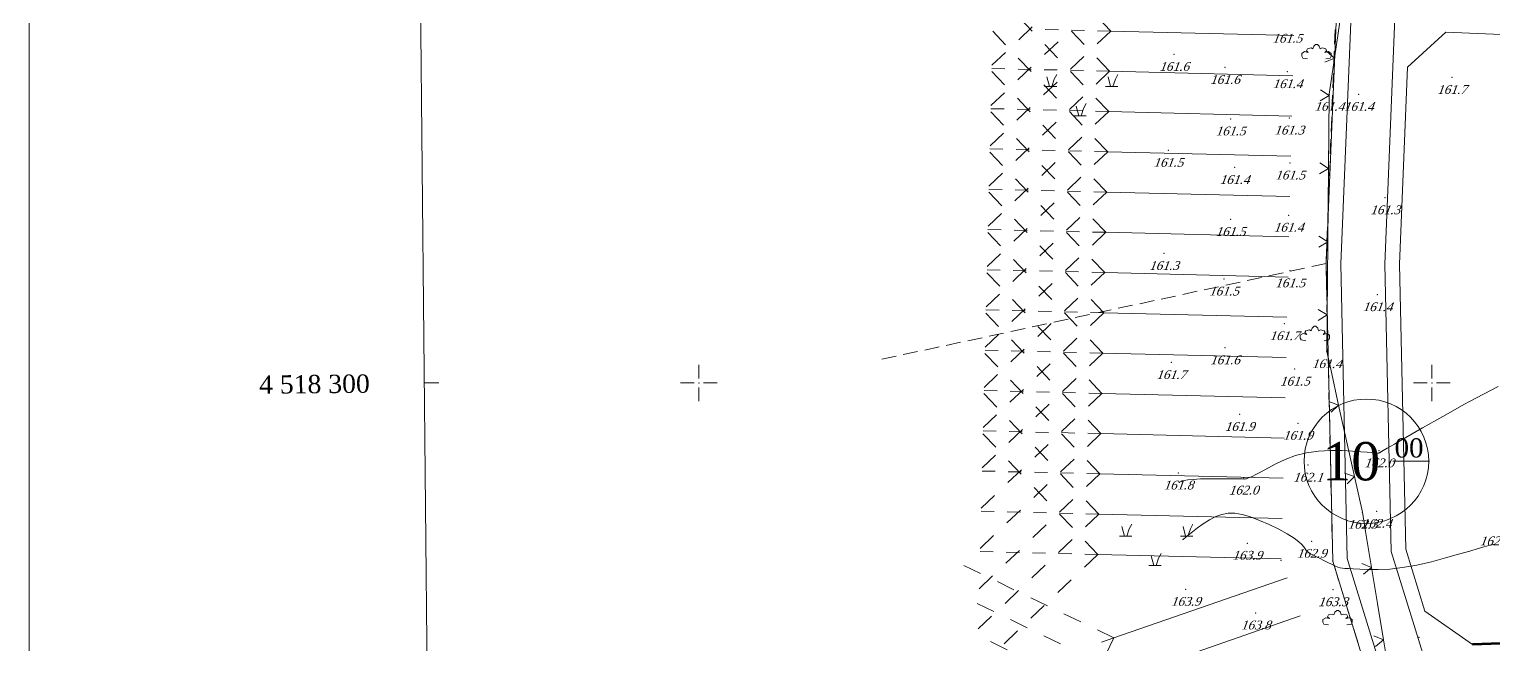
# Model space of a CAD drawing. Header units: millimetres. Extents: x 566284 to 574062, y 4517236 to 4521877.
# Drawn here: x 573396.2 to 573596, y 4518319.1 to 4518403.2 of the extents above; entities that cross this region are included whole.
import ezdxf

# ---------------------------------------------------------------- set-up
doc = ezdxf.new("R2010")
doc.units = ezdxf.units.MM
for name, color, linetype in [('ADAKENARI', 7, 'Continuous'), ('SINIR1000', 7, 'Continuous'), ('SM_DAIRE', 7, 'Continuous'), ('SM_YGEN', 7, 'Continuous')]:
    doc.layers.add(name, color=color, linetype=linetype)
for name, color, linetype, lineweight in [('CiT', 18, 'Continuous', 0), ('EGRI_1M', 18, 'Continuous', 0), ('EGRI_2M', 18, 'Continuous', 0), ('EKNOK', 1, 'Continuous', 0), ('GRID', 18, 'Continuous', 0), ('KAD_HATTAM', 1, 'Continuous', 0), ('KAD_NOKTA', 1, 'Continuous', 0), ('KALDIRIM', 18, 'Continuous', 0), ('NKOT', 1, 'Continuous', 0), ('NOKTA', 18, 'Continuous', 0), ('PAFTA', 18, 'Continuous', 0), ('SEMBOL', 18, 'Continuous', 0)]:
    doc.layers.add(name, color=color, linetype=linetype, lineweight=lineweight)
doc.layers.add('CIZPEN', color=171, linetype='Continuous', lineweight=0, plot=False)
doc.styles.get("Standard").update_dxf_attribs({"font": 'TimesNewRoman.ttf'})

# ---------------------------------------------------------------- blocks, each defined once
blk = doc.blocks.new('47')
at = {"layer": 'SEMBOL', "lineweight": 0}
for p, q in [((-4.33, 0.67), (-4.67, 2)), ((-3.67, 1.67), (-3.33, 2.33)), ((4, 0.67), (3.67, 2)), ((4.67, 1.67), (5, 2.33)), ((-5, 0.67), (-3.33, 0.67)), ((-4, 0.67), (-3.67, 1.67)), ((3.33, 0.67), (5, 0.67)), ((4.33, 0.67), (4.67, 1.67)), ((0.33, -2.33), (0.67, -1.67)), ((-1, -3.33), (0.67, -3.33)), ((-0.33, -3.33), (-0.67, -2)), ((0, -3.33), (0.33, -2.33))]:
    blk.add_line(p, q, dxfattribs=at)
blk = doc.blocks.new('56')
at = {"layer": 'SEMBOL', "lineweight": 0}
for p, q in [((-2, 0.25), (-1.625, 0.5)), ((-2, -0.125), (-2, 0.25)), ((-1.625, 0.5), (-1.125, 0.375)), ((-1.375, 0.625), (-1.25, 0.875)), ((-1.125, 0.375), (-1.375, 0.625)), ((-1.25, 0.875), (-0.75, 1)), ((-0.75, 1), (-0.5, 0.875)), ((-0.5, 0.875), (-0.375, 1.25)), ((-0.375, 1.25), (-0.125, 1.5)), ((-0.125, 1.5), (0.125, 1.5)), ((0.125, 1.5), (0.375, 1.25)), ((0.375, 1.25), (0.5, 0.875)), ((0.5, 0.875), (0.75, 1)), ((0.75, 1), (1.25, 0.875)), ((1.375, 0.625), (1.125, 0.375)), ((1.125, 0.375), (1.625, 0.5)), ((1.25, 0.875), (1.375, 0.625)), ((1.625, 0.5), (2, 0.25)), ((2, 0.25), (2, -0.125)), ((-1.875, -0.375), (-2, -0.125)), ((-1.25, -0.5), (-1.875, -0.375)), ((1.875, -0.375), (1.25, -0.5)), ((2, -0.125), (1.875, -0.375))]:
    blk.add_line(p, q, dxfattribs=at)
blk = doc.blocks.new('240')
at = {"layer": 'GRID', "lineweight": 0}
for p, q in [((0, 2.5), (0, 0.625)), ((-2.5, 0), (-0.625, 0)), ((0.625, 0), (2.5, 0)), ((0, -0.625), (0, -2.5))]:
    blk.add_line(p, q, dxfattribs=at)
blk.add_point((0, 0), dxfattribs=at)

msp = doc.modelspace()

# ---------------------------------------------------------------- linework, layer by layer
at = {"layer": 'ADAKENARI', "lineweight": 0}
for p, q in [((573573.1, 4518371.18), (573576.97, 4518464.94, 150.9)), ((573589.42, 4518402.79), (573584.21, 4518398, 51.22)), ((573622.54, 4518401.42, 111.18), (573589.42, 4518402.79, 51.22)), ((573584.21, 4518398, 51.22), (573583.1, 4518371.09, 0)), ((573574.01, 4518330.56), (573573.1, 4518371.18)), ((573583.1, 4518371.09), (573583.97, 4518332.18)), ((573583.97, 4518332.18), (573586.59, 4518323.71)), ((573588.11, 4518284.94), (573574.01, 4518330.56)), ((573586.59, 4518323.71), (573593.06, 4518319.14))]:
    msp.add_line(p, q, dxfattribs=at)
at = {"layer": 'ADAKENARI', "lineweight": 70}
msp.add_line((573631.24, 4518320.66), (573593.06, 4518319.14), dxfattribs=at)
at = {"layer": 'CiT', "lineweight": 0}
for p, q in [((573574.25, 4518399.25), (573574.96, 4518404.2)), ((573573.15, 4518400.17), (573574.25, 4518399.25)), ((573574.25, 4518399.25), (573572.94, 4518398.69)), ((573573.54, 4518394.31), (573574.25, 4518399.25)), ((573573.54, 4518394.15), (573572.31, 4518393.42)), ((573572.33, 4518394.92), (573573.54, 4518394.15)), ((573573.49, 4518389.15), (573573.54, 4518394.15)), ((573573.54, 4518394.15), (573573.54, 4518394.31)), ((573573.44, 4518384.15), (573573.49, 4518389.15)), ((573573.44, 4518384.15), (573572.21, 4518383.42)), ((573572.23, 4518384.92), (573573.44, 4518384.15)), ((573573.39, 4518379.15), (573573.44, 4518384.15)), ((573573.34, 4518374.15), (573573.39, 4518379.15)), ((573573.34, 4518374.15), (573572.11, 4518373.42)), ((573572.13, 4518374.92), (573573.34, 4518374.15)), ((573573.29, 4518369.15), (573573.34, 4518374.15)), ((573573.24, 4518364.16), (573573.29, 4518369.15)), ((573573.24, 4518364.16), (573572.02, 4518363.42)), ((573572.03, 4518364.92), (573573.24, 4518364.16)), ((573573.19, 4518359.16), (573573.24, 4518364.16)), ((573573.73, 4518356.74), (573573.19, 4518359.16)), ((573574.81, 4518351.86), (573573.73, 4518356.74)), ((573573.46, 4518352.33), (573574.81, 4518351.86)), ((573574.81, 4518351.86), (573573.79, 4518350.87)), ((573575.9, 4518346.98), (573574.81, 4518351.86)), ((573576.98, 4518342.1), (573575.9, 4518346.98)), ((573575.63, 4518342.57), (573576.98, 4518342.1)), ((573576.98, 4518342.1), (573575.96, 4518341.1)), ((573578.07, 4518337.22), (573576.98, 4518342.1)), ((573578.5, 4518334.61), (573578.07, 4518337.22)), ((573579.31, 4518329.68), (573578.5, 4518334.61)), ((573577.99, 4518330.22), (573579.31, 4518329.68)), ((573579.31, 4518329.68), (573578.23, 4518328.74)), ((573580.13, 4518324.75), (573579.31, 4518329.68)), ((573580.94, 4518319.81), (573580.13, 4518324.75)), ((573579.62, 4518320.35), (573580.94, 4518319.81)), ((573580.94, 4518319.81), (573579.86, 4518318.87)), ((573581.76, 4518314.88), (573580.94, 4518319.81))]:
    msp.add_line(p, q, dxfattribs=at)
for p in [(573573.54, 4518394.31, 161.39), (573573.54, 4518394.31, 161.39), (573573.19, 4518359.16, 161.44), (573573.19, 4518359.16, 161.44), (573578.07, 4518337.22, 162.31), (573578.07, 4518337.22, 162.31)]:
    msp.add_point(p, dxfattribs=at)
at = {"layer": 'CIZPEN', "lineweight": 0}
msp.add_lwpolyline([(573396.2, 4517973.69), (574062.19, 4517973.69), (574062.19, 4518863.67), (573396.2, 4518863.67), (573396.2, 4517973.69)], close=True, dxfattribs=at)
msp.add_lwpolyline([(573396.2, 4517973.69), (574062.19, 4517973.69), (574062.19, 4518863.67), (573396.2, 4518863.67), (573396.2, 4517973.69)], close=True, dxfattribs=at)
msp.add_lwpolyline([(573396.2, 4517973.69), (574062.19, 4517973.69), (574062.19, 4518863.67), (573396.2, 4518863.67), (573396.2, 4517973.69)], close=True, dxfattribs=at)
at = {"layer": 'EGRI_1M', "lineweight": 0, "elevation": 163}
msp.add_lwpolyline([(573596.14, 4518332.84), (573595.76, 4518332.78), (573595.3, 4518332.68), (573594.69, 4518332.51), (573593.85, 4518332.27), (573592.7, 4518331.92), (573591.19, 4518331.48), (573589.41, 4518330.97), (573587.47, 4518330.46), (573585.48, 4518330.01), (573583.55, 4518329.66), (573581.78, 4518329.46), (573580.2, 4518329.38), (573578.83, 4518329.38), (573577.69, 4518329.43), (573576.79, 4518329.49), (573576.14, 4518329.52), (573575.68, 4518329.54), (573575.33, 4518329.57), (573575.04, 4518329.63), (573574.71, 4518329.74), (573574.31, 4518329.9), (573573.84, 4518330.12), (573573.33, 4518330.37), (573572.8, 4518330.63), (573572.29, 4518330.89), (573571.8, 4518331.12), (573571.37, 4518331.34), (573570.98, 4518331.55), (573570.67, 4518331.76), (573570.42, 4518331.97), (573570.24, 4518332.21), (573570.06, 4518332.48), (573569.81, 4518332.8), (573569.4, 4518333.19), (573568.74, 4518333.68), (573567.8, 4518334.26), (573566.64, 4518334.89), (573565.35, 4518335.53), (573564.03, 4518336.11), (573562.78, 4518336.58), (573561.66, 4518336.91), (573560.67, 4518337.07), (573559.76, 4518337.08), (573558.9, 4518336.93), (573558.05, 4518336.63), (573557.19, 4518336.18), (573556.34, 4518335.65), (573555.55, 4518335.08), (573554.86, 4518334.55), (573554.31, 4518334.1), (573553.93, 4518333.79), (573553.7, 4518333.61), (573553.59, 4518333.51), (573553.54, 4518333.47), (573553.54, 4518333.47)], dxfattribs=at)
at = {"layer": 'EGRI_2M', "lineweight": 0, "elevation": 162}
msp.add_lwpolyline([(573553.05, 4518341.25), (573553.05, 4518341.25), (573553.06, 4518341.26), (573553.08, 4518341.27), (573553.11, 4518341.3), (573553.16, 4518341.35), (573553.25, 4518341.41), (573553.42, 4518341.49), (573553.73, 4518341.57), (573554.23, 4518341.65), (573554.97, 4518341.71), (573555.98, 4518341.76), (573557.16, 4518341.78), (573558.4, 4518341.79), (573559.57, 4518341.79), (573560.54, 4518341.78), (573561.23, 4518341.77), (573561.67, 4518341.76), (573561.94, 4518341.75), (573562.11, 4518341.76), (573562.24, 4518341.79), (573562.42, 4518341.85), (573562.67, 4518341.95), (573563.03, 4518342.12), (573563.54, 4518342.38), (573564.23, 4518342.76), (573565.14, 4518343.26), (573566.23, 4518343.84), (573567.5, 4518344.42), (573568.91, 4518344.95), (573570.45, 4518345.35), (573572.07, 4518345.58), (573573.71, 4518345.67), (573575.28, 4518345.66), (573576.69, 4518345.58), (573577.86, 4518345.49), (573578.72, 4518345.42), (573579.32, 4518345.36), (573579.71, 4518345.33), (573579.94, 4518345.31), (573580.08, 4518345.3), (573580.18, 4518345.29), (573580.24, 4518345.3), (573580.28, 4518345.3), (573580.32, 4518345.31), (573580.35, 4518345.33), (573580.38, 4518345.35), (573580.43, 4518345.37), (573580.47, 4518345.4), (573580.52, 4518345.43), (573580.58, 4518345.46), (573580.66, 4518345.51), (573580.9, 4518345.64), (573581.43, 4518345.95), (573582.42, 4518346.52), (573584, 4518347.43), (573586.26, 4518348.73), (573589.01, 4518350.3), (573591.99, 4518351.96), (573592.66, 4518352.33), (573596.58, 4518354.4)], dxfattribs=at)
at = {"layer": 'EKNOK', "lineweight": 0}
for p in [(573552.37, 4518399.75, 161.61), (573559.31, 4518397.97, 161.58), (573567.84, 4518397.39, 161.42), (573560.07, 4518390.94, 161.47), (573568.07, 4518391.06, 161.32), (573551.58, 4518386.65, 161.49), (573560.62, 4518384.31, 161.38), (573568.18, 4518384.92, 161.47), (573567.99, 4518377.79, 161.45), (573560.07, 4518377.21, 161.52), (573550.98, 4518372.56, 161.29), (573568.18, 4518370.19, 161.52), (573559.17, 4518369.07, 161.47), (573567.41, 4518362.98, 161.73), (573559.31, 4518359.68, 161.65), (573551.98, 4518357.67, 161.72), (573568.83, 4518356.77, 161.52), (573561.31, 4518350.58, 161.86), (573569.26, 4518349.37, 161.87), (573570.64, 4518343.65, 162.1), (573552.97, 4518342.58, 161.83), (573561.86, 4518341.89, 161.98), (573562.34, 4518332.99, 163.94), (573571.14, 4518333.26, 162.87), (573553.96, 4518326.7, 163.87), (573574.04, 4518326.64, 163.25), (573563.52, 4518323.47, 163.81)]:
    msp.add_point(p, dxfattribs=at)
at = {"layer": 'GRID', "lineweight": 0}
msp.add_line((573450.07, 4518354.87), (573452.07, 4518354.89), dxfattribs=at)
at = {"layer": 'KAD_HATTAM', "lineweight": 0}
for p, q in [((573574.25, 4518401.16), (573574.33, 4518403.16)), ((573574.14, 4518398.16), (573574.21, 4518400.16)), ((573574.02, 4518395.17), (573574.1, 4518397.16)), ((573573.91, 4518392.17), (573573.98, 4518394.17)), ((573573.79, 4518389.17), (573573.87, 4518391.17)), ((573573.67, 4518386.17), (573573.75, 4518388.17)), ((573573.56, 4518383.17), (573573.64, 4518385.17)), ((573573.44, 4518380.18), (573573.52, 4518382.17)), ((573573.33, 4518377.18), (573573.41, 4518379.18)), ((573573.21, 4518374.18), (573573.29, 4518376.18)), ((573573.1, 4518371.18), (573573.17, 4518373.18)), ((573567.23, 4518369.92), (573565.28, 4518369.5)), ((573570.17, 4518370.55), (573568.21, 4518370.13)), ((573573.1, 4518371.18), (573571.14, 4518370.76)), ((573573.13, 4518369.55), (573573.1, 4518371.18)), ((573558.44, 4518368.02), (573556.48, 4518367.6)), ((573561.37, 4518368.65), (573559.41, 4518368.23)), ((573564.3, 4518369.28), (573562.35, 4518368.86)), ((573573.2, 4518366.55), (573573.16, 4518368.55)), ((573549.64, 4518366.12), (573547.68, 4518365.7)), ((573552.57, 4518366.75), (573550.62, 4518366.33)), ((573555.5, 4518367.39), (573553.55, 4518366.97)), ((573573.27, 4518363.55), (573573.22, 4518365.55)), ((573537.91, 4518363.59), (573535.95, 4518363.17)), ((573540.84, 4518364.22), (573538.89, 4518363.8)), ((573543.77, 4518364.86), (573541.82, 4518364.43)), ((573546.71, 4518365.49), (573544.75, 4518365.07)), ((573529.11, 4518361.69), (573527.15, 4518361.27)), ((573532.04, 4518362.33), (573530.09, 4518361.9)), ((573534.97, 4518362.96), (573533.02, 4518362.54)), ((573573.34, 4518360.55), (573573.29, 4518362.55)), ((573520.31, 4518359.79), (573518.36, 4518359.37)), ((573523.24, 4518360.43), (573521.29, 4518360.01)), ((573526.18, 4518361.06), (573524.22, 4518360.64)), ((573573.4, 4518357.55), (573573.36, 4518359.55)), ((573514.45, 4518358.53), (573512.49, 4518358.11)), ((573517.38, 4518359.16), (573515.42, 4518358.74)), ((573573.47, 4518354.55), (573573.43, 4518356.55)), ((573573.54, 4518351.55), (573573.49, 4518353.55)), ((573573.6, 4518348.55), (573573.56, 4518350.55)), ((573573.67, 4518345.56), (573573.63, 4518347.56)), ((573573.74, 4518342.56), (573573.69, 4518344.56)), ((573573.81, 4518339.56), (573573.76, 4518341.56)), ((573573.87, 4518336.56), (573573.83, 4518338.56)), ((573573.94, 4518333.56), (573573.9, 4518335.56)), ((573574.01, 4518330.56), (573573.96, 4518332.56)), ((573574.82, 4518327.93), (573574.23, 4518329.84)), ((573575.71, 4518325.07), (573575.11, 4518326.98)), ((573576.59, 4518322.2), (573576, 4518324.11)), ((573577.48, 4518319.33), (573576.89, 4518321.24))]:
    msp.add_line(p, q, dxfattribs=at)
at = {"layer": 'KAD_NOKTA', "lineweight": 0}
for p in [(573573.1, 4518371.18), (573574.01, 4518330.56)]:
    msp.add_point(p, dxfattribs=at)
at = {"layer": 'KALDIRIM', "lineweight": 0}
for p, q in [((573575.1, 4518371.16), (573578.97, 4518464.9, 150.78)), ((573582.58, 4518406.98, 72.21), (573581.1, 4518371.11, 0)), ((573576, 4518330.88), (573575.1, 4518371.16)), ((573581.1, 4518371.11), (573581.98, 4518331.86)), ((573581.98, 4518331.86), (573585.11, 4518321.73)), ((573590.13, 4518285.19), (573576, 4518330.88)), ((573585.11, 4518321.73), (573596.18, 4518285.92))]:
    msp.add_line(p, q, dxfattribs=at)
at = {"layer": 'NOKTA', "lineweight": 0}
for p in [(573590.28, 4518396.6, 161.67), (573573.54, 4518394.3, 161.39), (573577.56, 4518394.3, 161.45), (573581.16, 4518380.17, 161.33), (573580.11, 4518366.93, 161.43), (573573.19, 4518359.16, 161.44), (573580.33, 4518345.61, 161.99), (573578.07, 4518337.22, 162.31), (573579.99, 4518337.35, 162.35), (573585.8, 4518320.15, 163.68)]:
    msp.add_point(p, dxfattribs=at)
at = {"layer": 'PAFTA', "lineweight": 0}
msp.add_line((573446.01, 4518770.58), (573452.79, 4518076.5), dxfattribs=at)
at = {"layer": 'SINIR1000', "lineweight": 0}
for p, q in [((573533.01, 4518403.49), (573531.18, 4518401.74)), ((573533, 4518402.92), (573531.26, 4518404.74)), ((573543.72, 4518402.94), (573541.98, 4518404.77)), ((573529.38, 4518401.07), (573527.64, 4518402.9)), ((573536.58, 4518403.11), (573534.79, 4518403.16)), ((573540.15, 4518403.03), (573538.36, 4518403.07)), ((573540.1, 4518401.1), (573538.36, 4518402.93)), ((573543.72, 4518402.94), (573541.89, 4518401.2)), ((573543.72, 4518402.94), (573541.93, 4518402.98)), ((573543.72, 4518402.94), (573568.71, 4518402.33)), ((573529.36, 4518400), (573527.53, 4518398.26)), ((573536.54, 4518401.47), (573534.71, 4518399.73)), ((573536.48, 4518399.26), (573534.74, 4518401.09)), ((573529.3, 4518397.79), (573527.52, 4518397.83)), ((573532.88, 4518397.99), (573531.05, 4518396.25)), ((573532.87, 4518397.7), (573531.09, 4518397.75)), ((573532.86, 4518397.42), (573531.12, 4518399.25)), ((573536.44, 4518397.62), (573534.66, 4518397.66)), ((573540.06, 4518399.46), (573538.23, 4518397.71)), ((573540.01, 4518397.53), (573538.23, 4518397.57)), ((573543.58, 4518397.44), (573541.8, 4518397.48)), ((573543.58, 4518397.44), (573541.84, 4518399.27)), ((573529.25, 4518395.58), (573527.51, 4518397.4)), ((573536.4, 4518395.97), (573534.57, 4518394.23)), ((573536.35, 4518393.76), (573534.61, 4518395.59)), ((573539.97, 4518395.6), (573538.22, 4518397.43)), ((573543.58, 4518397.44), (573541.75, 4518395.7)), ((573543.58, 4518397.44), (573568.58, 4518396.83)), ((573529.22, 4518394.5), (573527.39, 4518392.76)), ((573532.73, 4518391.92), (573530.99, 4518393.75)), ((573539.93, 4518393.96), (573538.1, 4518392.22)), ((573543.45, 4518391.94), (573541.71, 4518393.77)), ((573529.11, 4518390.08), (573527.37, 4518391.91)), ((573529.17, 4518392.29), (573527.38, 4518392.33)), ((573532.74, 4518392.49), (573530.92, 4518390.75)), ((573532.74, 4518392.2), (573530.95, 4518392.25)), ((573536.31, 4518392.12), (573534.52, 4518392.16)), ((573539.88, 4518392.03), (573538.09, 4518392.07)), ((573539.83, 4518390.1), (573538.09, 4518391.93)), ((573543.45, 4518391.94), (573541.62, 4518390.2)), ((573543.45, 4518391.94), (573541.66, 4518391.99)), ((573543.45, 4518391.94), (573568.44, 4518391.33)), ((573536.27, 4518390.47), (573534.44, 4518388.73)), ((573536.21, 4518388.26), (573534.47, 4518390.09)), ((573529.09, 4518389.01), (573527.26, 4518387.26)), ((573532.6, 4518386.42), (573530.86, 4518388.25)), ((573539.79, 4518388.46), (573537.96, 4518386.72)), ((573543.31, 4518386.44), (573541.57, 4518388.27)), ((573528.98, 4518384.58), (573527.24, 4518386.41)), ((573529.03, 4518386.79), (573527.25, 4518386.84)), ((573532.61, 4518386.99), (573530.78, 4518385.25)), ((573532.6, 4518386.71), (573530.82, 4518386.75)), ((573536.17, 4518386.62), (573534.39, 4518386.66)), ((573539.74, 4518386.53), (573537.96, 4518386.58)), ((573539.7, 4518384.6), (573537.96, 4518386.43)), ((573543.31, 4518386.44), (573541.49, 4518384.7)), ((573543.31, 4518386.44), (573541.53, 4518386.49)), ((573543.31, 4518386.44), (573568.31, 4518385.83)), ((573528.95, 4518383.51), (573527.12, 4518381.77)), ((573536.13, 4518384.98), (573534.31, 4518383.23)), ((573536.08, 4518382.76), (573534.34, 4518384.59)), ((573532.46, 4518380.92), (573530.72, 4518382.75)), ((573539.66, 4518382.96), (573537.83, 4518381.22)), ((573543.18, 4518380.95), (573541.44, 4518382.77)), ((573528.85, 4518379.08), (573527.1, 4518380.91)), ((573528.9, 4518381.29), (573527.11, 4518381.34)), ((573532.48, 4518381.49), (573530.65, 4518379.75)), ((573532.47, 4518381.21), (573530.68, 4518381.25)), ((573536.04, 4518381.12), (573534.25, 4518381.16)), ((573539.56, 4518379.11), (573537.82, 4518380.93)), ((573539.61, 4518381.03), (573537.83, 4518381.08)), ((573543.18, 4518380.95), (573541.35, 4518379.2)), ((573543.18, 4518380.95), (573541.4, 4518380.99)), ((573543.18, 4518380.95), (573568.17, 4518380.34)), ((573528.82, 4518378.01), (573526.99, 4518376.27)), ((573536, 4518379.48), (573534.17, 4518377.74)), ((573535.95, 4518377.26), (573534.2, 4518379.09)), ((573528.77, 4518375.8), (573526.98, 4518375.84)), ((573532.34, 4518375.99), (573530.51, 4518374.25)), ((573532.34, 4518375.71), (573530.55, 4518375.75)), ((573532.33, 4518375.42), (573530.59, 4518377.25)), ((573535.91, 4518375.62), (573534.12, 4518375.67)), ((573539.52, 4518377.46), (573537.69, 4518375.72)), ((573539.48, 4518375.53), (573537.69, 4518375.58)), ((573543.05, 4518375.45), (573541.3, 4518377.28)), ((573528.71, 4518373.58), (573526.97, 4518375.41)), ((573535.87, 4518373.98), (573534.04, 4518372.24)), ((573535.81, 4518371.77), (573534.07, 4518373.59)), ((573539.43, 4518373.61), (573537.69, 4518375.44)), ((573543.05, 4518375.45), (573541.22, 4518373.71)), ((573543.05, 4518375.45), (573541.26, 4518375.49)), ((573543.05, 4518375.45), (573568.04, 4518374.84)), ((573528.69, 4518372.51), (573526.86, 4518370.77)), ((573532.19, 4518369.92), (573530.45, 4518371.75)), ((573539.39, 4518371.96), (573537.56, 4518370.22)), ((573542.91, 4518369.95), (573541.17, 4518371.78)), ((573528.58, 4518368.08), (573526.84, 4518369.91)), ((573528.63, 4518370.3), (573526.85, 4518370.34)), ((573532.21, 4518370.5), (573530.38, 4518368.75)), ((573532.2, 4518370.21), (573530.42, 4518370.25)), ((573535.77, 4518370.12), (573533.99, 4518370.17)), ((573539.3, 4518368.11), (573537.55, 4518369.94)), ((573539.34, 4518370.04), (573537.56, 4518370.08)), ((573542.91, 4518369.95), (573541.08, 4518368.21)), ((573542.91, 4518369.95), (573541.13, 4518369.99)), ((573542.91, 4518369.95), (573567.91, 4518369.34)), ((573535.73, 4518368.48), (573533.9, 4518366.74)), ((573535.68, 4518366.27), (573533.94, 4518368.1)), ((573528.55, 4518367.01), (573526.72, 4518365.27)), ((573532.06, 4518364.43), (573530.32, 4518366.26)), ((573539.26, 4518366.47), (573537.43, 4518364.72)), ((573542.78, 4518364.45), (573541.04, 4518366.28)), ((573528.44, 4518362.59), (573526.7, 4518364.41)), ((573528.5, 4518364.8), (573526.71, 4518364.84)), ((573532.07, 4518365), (573530.25, 4518363.26)), ((573532.07, 4518364.71), (573530.28, 4518364.76)), ((573535.64, 4518364.63), (573533.85, 4518364.67)), ((573539.21, 4518364.54), (573537.42, 4518364.58)), ((573539.16, 4518362.61), (573537.42, 4518364.44)), ((573542.78, 4518364.45), (573540.95, 4518362.71)), ((573542.78, 4518364.45), (573540.99, 4518364.49)), ((573542.78, 4518364.45), (573567.77, 4518363.84)), ((573535.6, 4518362.98), (573533.77, 4518361.24)), ((573535.54, 4518360.77), (573533.8, 4518362.6)), ((573528.42, 4518361.51), (573526.59, 4518359.77)), ((573531.93, 4518358.93), (573530.18, 4518360.76)), ((573539.12, 4518360.97), (573537.29, 4518359.23)), ((573542.64, 4518358.95), (573540.9, 4518360.78)), ((573528.31, 4518357.09), (573526.57, 4518358.92)), ((573528.36, 4518359.3), (573526.58, 4518359.34)), ((573531.94, 4518359.5), (573530.11, 4518357.76)), ((573531.93, 4518359.21), (573530.15, 4518359.26)), ((573535.5, 4518359.13), (573533.72, 4518359.17)), ((573539.07, 4518359.04), (573537.29, 4518359.08)), ((573539.03, 4518357.11), (573537.29, 4518358.94)), ((573542.64, 4518358.95), (573540.82, 4518357.21)), ((573542.64, 4518358.95), (573540.86, 4518359)), ((573542.64, 4518358.95), (573567.64, 4518358.34)), ((573528.28, 4518356.02), (573526.45, 4518354.27)), ((573535.46, 4518357.48), (573533.63, 4518355.74)), ((573535.41, 4518355.27), (573533.67, 4518357.1)), ((573528.23, 4518353.8), (573526.44, 4518353.85)), ((573531.81, 4518354), (573529.98, 4518352.26)), ((573531.8, 4518353.72), (573530.01, 4518353.76)), ((573531.79, 4518353.43), (573530.05, 4518355.26)), ((573535.37, 4518353.63), (573533.58, 4518353.67)), ((573538.94, 4518353.54), (573537.15, 4518353.58)), ((573538.99, 4518355.47), (573537.16, 4518353.73)), ((573542.51, 4518353.45), (573540.77, 4518355.28)), ((573528.17, 4518351.59), (573526.43, 4518353.42)), ((573535.33, 4518351.99), (573533.5, 4518350.24)), ((573535.28, 4518349.77), (573533.53, 4518351.6)), ((573538.89, 4518351.61), (573537.15, 4518353.44)), ((573542.51, 4518353.45), (573540.68, 4518351.71)), ((573542.51, 4518353.45), (573540.72, 4518353.5)), ((573542.51, 4518353.45), (573567.5, 4518352.84)), ((573528.15, 4518350.52), (573526.32, 4518348.78)), ((573531.66, 4518347.93), (573529.92, 4518349.76)), ((573538.85, 4518349.97), (573537.02, 4518348.23)), ((573542.38, 4518347.96), (573540.63, 4518349.78)), ((573528.04, 4518346.09), (573526.3, 4518347.92)), ((573528.09, 4518348.3), (573526.31, 4518348.35)), ((573531.67, 4518348.5), (573529.84, 4518346.76)), ((573531.66, 4518348.22), (573529.88, 4518348.26)), ((573535.24, 4518348.13), (573533.45, 4518348.17)), ((573538.81, 4518348.04), (573537.02, 4518348.09)), ((573538.76, 4518346.11), (573537.02, 4518347.94)), ((573542.38, 4518347.96), (573540.55, 4518346.21)), ((573542.38, 4518347.96), (573540.59, 4518348)), ((573542.38, 4518347.96), (573567.37, 4518347.35)), ((573535.2, 4518346.49), (573533.37, 4518344.75)), ((573535.14, 4518344.27), (573533.4, 4518346.1)), ((573528.01, 4518345.02), (573526.19, 4518343.28)), ((573531.52, 4518342.43), (573529.78, 4518344.26)), ((573538.72, 4518344.47), (573536.89, 4518342.73)), ((573542.24, 4518342.46), (573540.5, 4518344.29)), ((573527.96, 4518342.81), (573526.18, 4518342.85)), ((573531.54, 4518343), (573529.71, 4518341.26)), ((573531.53, 4518342.72), (573529.75, 4518342.76)), ((573535.1, 4518342.63), (573533.32, 4518342.68)), ((573538.62, 4518340.62), (573536.88, 4518342.45)), ((573538.67, 4518342.54), (573536.89, 4518342.59)), ((573542.24, 4518342.46), (573540.41, 4518340.72)), ((573542.24, 4518342.46), (573540.46, 4518342.5)), ((573542.24, 4518342.46), (573567.23, 4518341.85)), ((573535.06, 4518340.99), (573533.23, 4518339.25)), ((573535.01, 4518338.78), (573533.27, 4518340.6)), ((573527.88, 4518339.52), (573526.05, 4518337.78)), ((573538.58, 4518338.97), (573536.76, 4518337.23)), ((573542.11, 4518336.96), (573540.37, 4518338.79)), ((573527.83, 4518337.31), (573526.04, 4518337.35)), ((573531.4, 4518337.51), (573529.57, 4518335.76)), ((573531.4, 4518337.22), (573529.61, 4518337.26)), ((573534.97, 4518337.13), (573533.18, 4518337.18)), ((573538.54, 4518337.05), (573536.75, 4518337.09)), ((573538.49, 4518335.12), (573536.75, 4518336.95)), ((573542.11, 4518336.96), (573540.28, 4518335.22)), ((573542.11, 4518336.96), (573540.32, 4518337)), ((573542.11, 4518336.96), (573567.1, 4518336.35)), ((573527.75, 4518334.02), (573525.92, 4518332.28)), ((573534.93, 4518335.49), (573533.1, 4518333.75)), ((573527.69, 4518331.81), (573525.91, 4518331.85)), ((573531.27, 4518332.01), (573529.44, 4518330.27)), ((573531.26, 4518331.72), (573529.48, 4518331.77)), ((573534.83, 4518331.63), (573533.05, 4518331.68)), ((573538.45, 4518333.48), (573536.62, 4518331.73)), ((573538.4, 4518331.55), (573536.62, 4518331.59)), ((573541.97, 4518331.46), (573540.23, 4518333.29)), ((573525.98, 4518328.84), (573523.71, 4518329.94)), ((573534.79, 4518329.99), (573532.96, 4518328.25)), ((573541.97, 4518331.46), (573540.15, 4518329.72)), ((573541.97, 4518331.46), (573540.19, 4518331.5)), ((573541.97, 4518331.46), (573566.97, 4518330.85)), ((573527.61, 4518328.52), (573525.78, 4518326.78)), ((573530.53, 4518326.64), (573528.26, 4518327.74)), ((573538.32, 4518327.98), (573536.49, 4518326.24)), ((573544.17, 4518320.05), (573567.78, 4518328.27)), ((573531.14, 4518326.51), (573529.31, 4518324.77)), ((573527.79, 4518323.65), (573525.52, 4518324.75)), ((573535.08, 4518324.44), (573532.81, 4518325.54)), ((573534.66, 4518324.49), (573532.83, 4518322.75)), ((573527.48, 4518323.03), (573525.65, 4518321.28)), ((573532.34, 4518321.45), (573530.07, 4518322.55)), ((573539.63, 4518322.25), (573537.35, 4518323.34)), ((573545.98, 4518314.85), (573569.59, 4518323.07)), ((573531, 4518321.01), (573529.17, 4518319.27)), ((573536.89, 4518319.25), (573534.61, 4518320.35)), ((573544.17, 4518320.05), (573541.9, 4518321.15)), ((573544.17, 4518320.05), (573542.49, 4518319.46)), ((573544.17, 4518320.05), (573543.07, 4518317.77)), ((573529.6, 4518318.45), (573527.33, 4518319.55))]:
    msp.add_line(p, q, dxfattribs=at)
msp.add_point((573566.96, 4518330.63, 76.64), dxfattribs=at)
msp.add_point((573566.96, 4518330.63, 76.64), dxfattribs=at)
at = {"layer": 'SM_DAIRE', "lineweight": 0}
msp.add_circle((573578.6, 4518344.18), 8.5, dxfattribs=at)
at = {"layer": 'SM_YGEN', "lineweight": 0}
msp.add_line((573582.19, 4518344.18), (573587.22, 4518344.18), dxfattribs=at)

# ---------------------------------------------------------------- block references
at = {"layer": 'GRID', "lineweight": 0}
for p in [(573487.54, 4518354.87), (573587.54, 4518354.87)]:
    msp.add_blockref('240', p, dxfattribs=at)
at = {"layer": 'SEMBOL', "lineweight": 0}
for name, p in [('56', (573571.8, 4518399.62)), ('47', (573539.69, 4518394.69, 48.55)), ('56', (573571.59, 4518361.13, 70.5)), ('47', (573549.93, 4518333.27, 62.74)), ('56', (573574.68, 4518322.32, 161.99))]:
    msp.add_blockref(name, p, dxfattribs=at)

# ---------------------------------------------------------------- texts
at = {"layer": 'NKOT', "lineweight": 0, "oblique": 20}
for s, p in [('161.5', (573565.74, 4518401.35)), ('161.6', (573550.32, 4518397.5)), ('161.6', (573557.25, 4518395.72)), ('161.4', (573565.78, 4518395.14)), ('161.7', (573588.22, 4518394.35)), ('161.4', (573571.48, 4518392.05)), ('161.4', (573575.5, 4518392.04)), ('161.5', (573558.01, 4518388.69)), ('161.3', (573566.01, 4518388.81)), ('161.5', (573549.52, 4518384.4)), ('161.5', (573566.13, 4518382.67)), ('161.4', (573558.56, 4518382.06)), ('161.3', (573579.1, 4518377.92)), ('161.5', (573558.01, 4518374.96)), ('161.4', (573565.93, 4518375.54)), ('161.3', (573548.93, 4518370.31)), ('161.5', (573557.11, 4518366.82)), ('161.5', (573566.13, 4518367.94)), ('161.4', (573578.06, 4518364.68)), ('161.7', (573565.36, 4518360.73)), ('161.6', (573557.25, 4518357.43)), ('161.4', (573571.14, 4518356.91)), ('161.7', (573549.92, 4518355.42)), ('161.5', (573566.78, 4518354.52)), ('161.9', (573559.25, 4518348.33)), ('161.9', (573567.2, 4518347.12)), ('162.0', (573578.28, 4518343.36)), ('162.1', (573568.58, 4518341.4)), ('161.8', (573550.91, 4518340.33)), ('162.0', (573559.8, 4518339.64)), ('162.3', (573576.01, 4518334.97)), ('162.4', (573577.94, 4518335.1)), ('162.9', (573594.04, 4518332.71)), ('163.9', (573560.29, 4518330.74)), ('162.9', (573569.08, 4518331.01)), ('163.9', (573551.91, 4518324.45)), ('163.3', (573571.99, 4518324.39)), ('163.8', (573561.46, 4518321.22))]:
    msp.add_text(s, height=1.2, dxfattribs=at).set_placement(p)
at = {"layer": 'PAFTA', "lineweight": 0}
msp.add_text('4 518 300', height=2.5, rotation=0.5595, dxfattribs=at).set_placement((573427.56, 4518353.4))
at = {"layer": 'SM_YGEN', "lineweight": 0}
msp.add_text('10', height=5.226, dxfattribs=at).set_placement((573572.59, 4518341.57))
msp.add_text('00', height=2.613, rotation=0, dxfattribs=at).set_placement((573582.45, 4518344.7))

doc.saveas('drawing.dxf')
